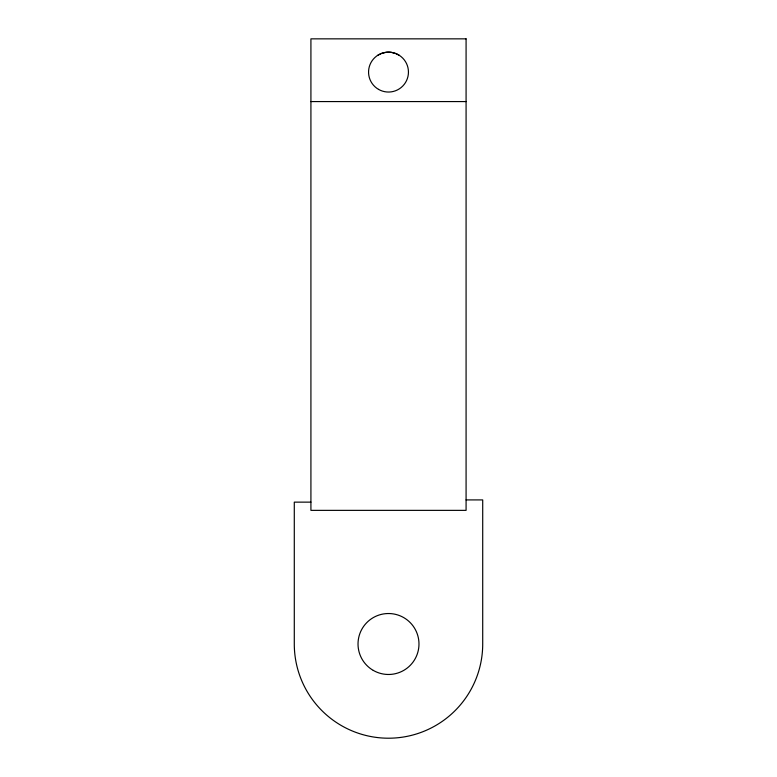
<?xml version="1.0" encoding="UTF-8"?>
<svg xmlns="http://www.w3.org/2000/svg" width="777" height="777" viewBox="0 0 777 777"><rect width="100%" height="100%" fill="white"/><g stroke="black" fill="none" stroke-linecap="round" stroke-linejoin="round"><path stroke-width="1.17" d="M377.476 55.478L381.245 53.516L386.159 52.292A19.571 19.202 0 0 1 391.2 52.331L396.095 53.652L399.524 55.478M310.917 101.573L466.083 101.573M466.083 499.912L482.711 499.912L482.711 643.997A94.211 94.211 0 0 1 388.5 738.208A94.211 94.211 0 0 1 294.289 643.997L294.289 502.136L310.917 502.136M466.083 38.85L310.917 38.85L310.917 510.363L466.083 510.363L466.083 38.85M373.261 670.396A30.478 30.478 0 0 0 418.978 643.997A30.478 30.478 0 0 0 373.261 617.608A30.478 30.478 0 0 0 373.261 670.396M378.525 89.374A19.949 19.949 0 0 0 408.449 72.096A19.949 19.949 0 0 0 378.525 54.827A19.949 19.949 0 0 0 378.525 89.374"/></g></svg>
